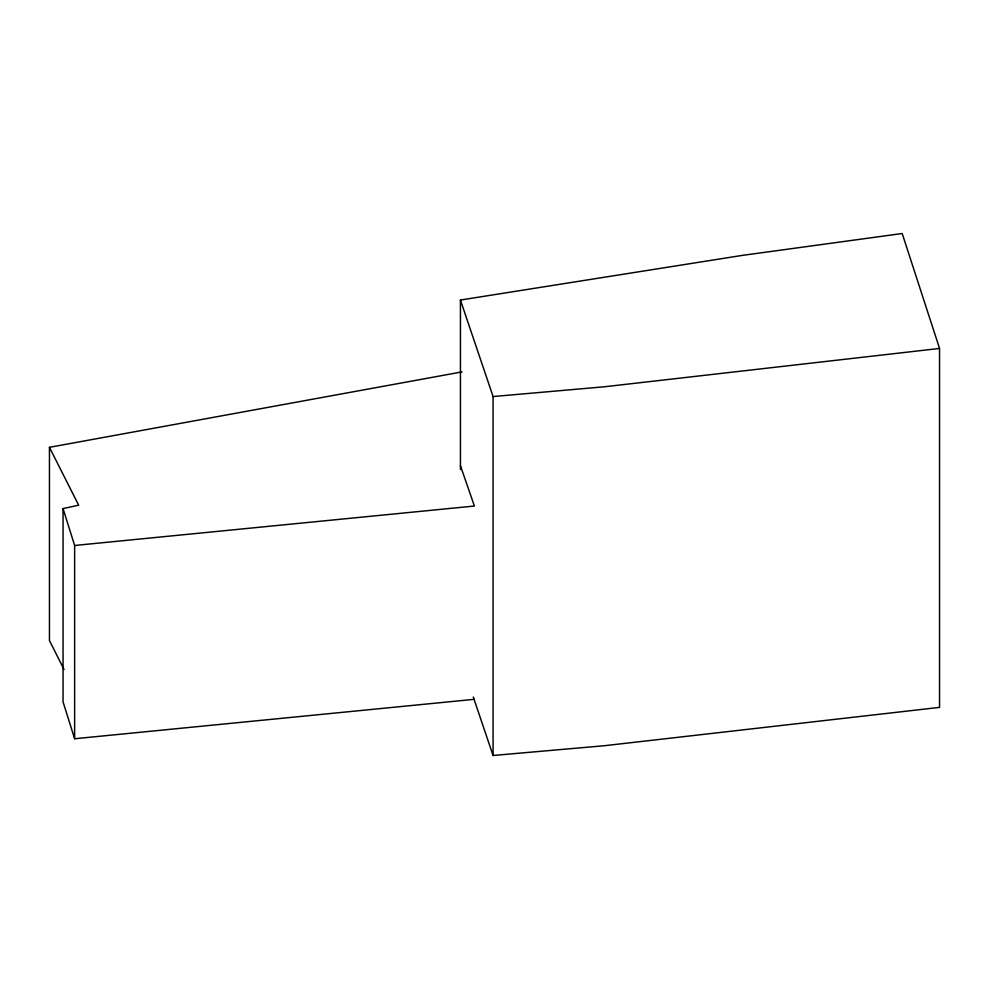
<?xml version="1.0" encoding="UTF-8"?>
<svg xmlns="http://www.w3.org/2000/svg" width="989" height="989" viewBox="0 0 989 989"><rect width="100%" height="100%" fill="white"/><g stroke="black" fill="none" stroke-linecap="round" stroke-linejoin="round"><path stroke-width="1.48" d="M474.399 699.31L74.632 738.746L63.049 701.856L63.049 508.581L78.663 505.181L49.45 447.325L462.036 371.901M460.429 469.491L460.429 300.038L742.356 255.385L902.191 233.515L939.55 348.449L939.55 707.382L604.638 745.694L493.078 755.485L473.286 696.998M939.55 348.449L604.638 386.748L493.078 396.552L460.429 300.038M63.049 508.581L74.632 545.471L474.399 506.034L460.429 465.708M64.062 669.528L49.45 640.6L49.45 447.325M493.078 396.552L493.078 755.485M74.632 545.471L74.632 738.746"/></g></svg>
